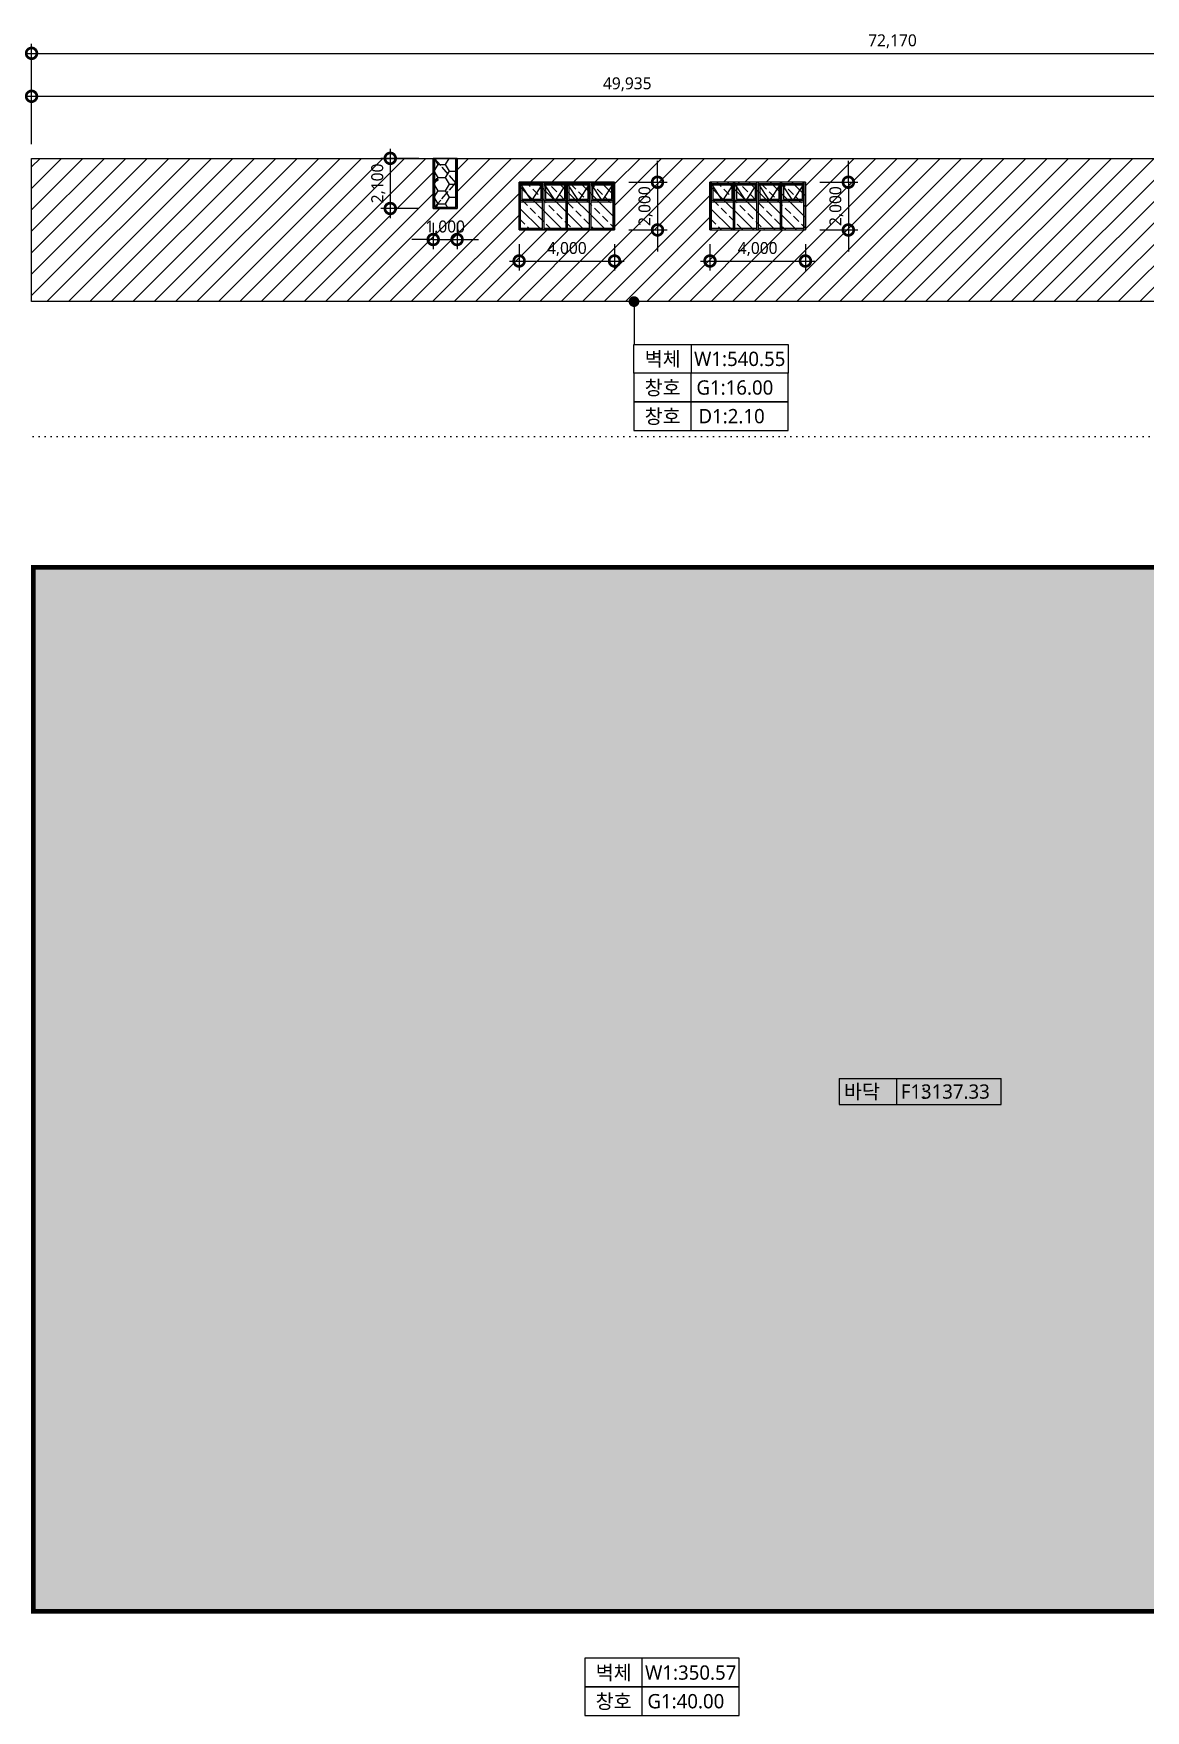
# Model space of a CAD drawing. Header units: millimetres. Extents: x 9300 to 665690, y 4200 to 114736.
# Drawn here: x 41148 to 87753, y 41372 to 111622 of the extents above; entities that cross this region are included whole.
import ezdxf
from ezdxf.enums import TextEntityAlignment as Align

# ---------------------------------------------------------------- set-up
doc = ezdxf.new("R2010")
doc.units = ezdxf.units.MM
doc.header["$LTSCALE"] = 200
for name, pattern in [('CEN-GAUN', [32.2, 30, -1, 0.2, -1]), ('DOT-GAUN', [1.25, 0, -1.25]), ('PHANTOM2', [1.25, 0.625, -0.125, 0.125, -0.125, 0.125, -0.125]), ('XR-ELEV$0$XR02-F23-FS-2-E$0$SK_DASHDOT', [12, 10, -1, 0, -1])]:
    doc.linetypes.add(name, pattern=pattern)
doc.layers.get('DEFPOINTS').update_dxf_attribs({"color": 137})
for name, color, linetype in [('CEN-ETC', 1, 'DOT-GAUN'), ('DIM-INT', 7, 'Continuous'), ('DOOR', 6, 'Continuous'), ('ELE4', 4, 'Continuous'), ('HAT', 8, 'Continuous'), ('SYM-LEAD', 6, 'Continuous'), ('TEXT-NOTE', 6, 'Continuous'), ('WIN', 6, 'Continuous'), ('WIN-OPEN-LINE', 1, 'CEN-GAUN'), ('방화구획(기존 가운건축 계획)', 243, 'Continuous')]:
    doc.layers.add(name, color=color, linetype=linetype)
doc.styles.add('$0$스타일1', font='malgun.ttf')
doc.styles.add('스타일1', font='malgun.ttf')
doc.dimstyles.new('CJA', dxfattribs={"dimscale": 300, "dimtxt": 2.7, "dimasz": 1, "dimexe": 2, "dimexo": 3, "dimgap": 1, "dimtad": 1, "dimdec": 0, "dimzin": 1, "dimdsep": 46, "dimlunit": 6, "dimtxsty": '$0$스타일1', "dimblk": 'CJDOT', "dimcen": 0.09, "dimdle": 1, "dimclrd": 256, "dimclre": 256, "dimclrt": 3, "dimadec": 0, "dimazin": 0, "dimtfac": 1, "dimtdec": 0, "dimtix": 1, "dimtmove": 2, "dimatfit": 3, "dimldrblk": 'CJDOT', "dimfxl": 1, "dimtolj": 1, "dimtzin": 1, "dimarcsym": 0})
doc.dimstyles.new('DIM-QD 1', dxfattribs={"dimtxt": 3, "dimasz": 1.5, "dimexe": 1, "dimexo": 0, "dimgap": 1, "dimtad": 1, "dimdec": 3, "dimdsep": 46, "dimlunit": 6, "dimtxsty": '$0$스타일1', "dimblk1": 'ARCHTICK', "dimblk2": 'ARCHTICK', "dimsah": 1, "dimcen": 0, "dimclrd": 256, "dimclre": 256, "dimclrt": 3, "dimazin": 2, "dimtfac": 1, "dimtdec": 3, "dimtix": 1, "dimtmove": 2, "dimatfit": 3, "dimldrblk": 'ARCHTICK', "dimfxl": 1, "dimtolj": 1, "dimtzin": 0, "dimarcsym": 0})

# ---------------------------------------------------------------- blocks, each defined once
blk = doc.blocks.new('_DotSmall')
at = {"color": 0, "linetype": 'ByBlock', "const_width": 0.5}
blk.add_lwpolyline([(-0.0625, 0, 1), (0.0625, 0, 1)], format="xyb", close=True, dxfattribs=at)
blk = doc.blocks.new('*D14')
at = {"layer": 'DEFPOINTS', "color": 0, "transparency": 16777216}
for p in [(113235, 110793), (41065, 106393), (113235, 106393)]:
    blk.add_point(p, dxfattribs=at)
at = {"layer": 'DIM-INT', "color": 7, "lineweight": -2, "transparency": 16777216}
for p, q in [((41065, 106993), (41065, 111193)), ((113235, 106993), (113235, 111193)), ((40665, 110793), (113635, 110793))]:
    blk.add_line(p, q, dxfattribs=at)
at = {"layer": 'DIM-INT', "color": 7, "lineweight": -2, "transparency": 16777216, "xscale": 900, "yscale": 900, "zscale": 900, "rotation": 180}
blk.add_blockref('_DotSmall', (41065, 110793), dxfattribs=at)
at = {"layer": 'DIM-INT', "color": 7, "lineweight": -2, "transparency": 16777216, "xscale": 900, "yscale": 900, "zscale": 900}
blk.add_blockref('_DotSmall', (113235, 110793), dxfattribs=at)
at = {"layer": 'DIM-INT', "color": 3, "transparency": 16777216, "insert": (77150, 111294), "char_height": 500, "attachment_point": 5, "style": '스타일1'}
blk.add_mtext('\\A1;72,170', dxfattribs=at)
blk = doc.blocks.new('CJDOT')
blk.add_line((-2, 0), (2, 0))
at = {"const_width": 0.5}
blk.add_lwpolyline([(-0.25, 0, 1), (0.25, 0, 1)], format="xyb", close=True, dxfattribs=at)
blk = doc.blocks.new('*D15')
at = {"layer": 'DEFPOINTS', "color": 0, "transparency": 16777216}
for p in [(91000, 108993), (41065, 106393), (91000, 106393)]:
    blk.add_point(p, dxfattribs=at)
at = {"layer": 'DIM-INT', "color": 7, "lineweight": -2, "transparency": 16777216}
for p, q in [((40665, 108993), (91400, 108993)), ((41065, 106993), (41065, 109393)), ((91000, 106993), (91000, 109393))]:
    blk.add_line(p, q, dxfattribs=at)
at = {"layer": 'DIM-INT', "color": 7, "lineweight": -2, "transparency": 16777216, "xscale": 900, "yscale": 900, "zscale": 900, "rotation": 180}
blk.add_blockref('_DotSmall', (41065, 108993), dxfattribs=at)
at = {"layer": 'DIM-INT', "color": 7, "lineweight": -2, "transparency": 16777216, "xscale": 900, "yscale": 900, "zscale": 900}
blk.add_blockref('_DotSmall', (91000, 108993), dxfattribs=at)
at = {"layer": 'DIM-INT', "color": 3, "transparency": 16777216, "insert": (66033, 109493), "char_height": 500, "attachment_point": 5, "style": '스타일1'}
blk.add_mtext('\\A1;49,935', dxfattribs=at)
blk = doc.blocks.new('에너지3')
at = {"layer": 'TEXT-NOTE', "color": 6}
for p, q in [((-5100, 0), (5100, 0)), ((-5100, 0), (-5100, -1650)), ((-1500, 0), (-1500, -1650)), ((5100, -1650), (5100, 0)), ((-5100, -1650), (5100, -1650))]:
    blk.add_line(p, q, dxfattribs=at)
at = {"layer": 'TEXT-NOTE', "color": 3, "style": '스타일1'}
for tag, p in [('바닥', (-4800, -824)), ('F1:', (-1221, -824)), ('000.00', (1147, -824))]:
    blk.add_attdef(tag, text='', height=900, dxfattribs=at).set_placement(p, align=Align.MIDDLE_LEFT)
blk = doc.blocks.new('*D30')
at = {"layer": 'DEFPOINTS', "color": 0, "transparency": 16777216}
for p in [(57900, 106393), (56100, 104293), (57900, 104293)]:
    blk.add_point(p, dxfattribs=at)
at = {"layer": 'DIM-INT', "color": 7, "lineweight": -2, "transparency": 16777216}
for p, q in [((56100, 106793), (56100, 103893)), ((57300, 106393), (55700, 106393)), ((57300, 104293), (55700, 104293))]:
    blk.add_line(p, q, dxfattribs=at)
at = {"layer": 'DIM-INT', "color": 7, "lineweight": -2, "transparency": 16777216, "xscale": 900, "yscale": 900, "zscale": 900}
for p, rotation in [((56100, 106393), 90), ((56100, 104293), 270)]:
    blk.add_blockref('_DotSmall', p, dxfattribs=dict(at, rotation=rotation))
at = {"layer": 'DIM-INT', "color": 3, "transparency": 16777216, "insert": (55598, 105343), "char_height": 500, "attachment_point": 5, "rotation": 90, "style": '스타일1'}
blk.add_mtext('\\A1;2,100', dxfattribs=at)
blk = doc.blocks.new('*D31')
at = {"layer": 'DEFPOINTS', "color": 0, "transparency": 16777216}
for p in [(57900, 104293), (58900, 104293), (58900, 102993)]:
    blk.add_point(p, dxfattribs=at)
at = {"layer": 'DIM-INT', "color": 7, "lineweight": -2, "transparency": 16777216}
for p, q in [((57900, 103693), (57900, 102593)), ((58900, 103693), (58900, 102593)), ((57900, 102993), (57000, 102993)), ((57900, 102993), (58900, 102993)), ((58900, 102993), (59800, 102993))]:
    blk.add_line(p, q, dxfattribs=at)
at = {"layer": 'DIM-INT', "color": 7, "lineweight": -2, "transparency": 16777216, "xscale": 900, "yscale": 900, "zscale": 900}
blk.add_blockref('_DotSmall', (57900, 102993), dxfattribs=at)
at = {"layer": 'DIM-INT', "color": 7, "lineweight": -2, "transparency": 16777216, "xscale": 900, "yscale": 900, "zscale": 900, "rotation": 180}
blk.add_blockref('_DotSmall', (58900, 102993), dxfattribs=at)
at = {"layer": 'DIM-INT', "color": 3, "transparency": 16777216, "insert": (58400, 103494), "char_height": 500, "attachment_point": 5, "style": '스타일1'}
blk.add_mtext('\\A1;1,000', dxfattribs=at)
blk = doc.blocks.new('SECTION ROOM NAME')
at = {"layer": 'TEXT-NOTE', "color": 6}
for p, q in [((-261, 0), (1769, 0)), ((1769, 0), (1769, -600)), ((1769, -600), (-261, -600))]:
    blk.add_line(p, q, dxfattribs=at)
blk.add_lwpolyline([(-1461, 0), (-261, 0), (-261, -600), (-1461, -600)], close=True, dxfattribs=at)
at = {"layer": 'TEXT-NOTE', "color": 3, "style": '스타일1'}
for tag, p in [('101', (-908, -298)), ('실명', (754, -341))]:
    blk.add_attdef(tag, text='', height=300, dxfattribs=at).set_placement(p, align=Align.MIDDLE)
blk = doc.blocks.new('_ARCHTICK')
at = {"color": 0, "linetype": 'ByBlock', "const_width": 0.15}
blk.add_lwpolyline([(-0.5, -0.5), (0.5, 0.5)], dxfattribs=at)
blk = doc.blocks.new('*D65')
at = {"layer": 'DEFPOINTS', "color": 0, "transparency": 16777216}
for p in [(65500, 105393), (65500, 103393), (67300, 103393)]:
    blk.add_point(p, dxfattribs=at)
at = {"layer": 'DIM-INT', "color": 7, "lineweight": -2, "transparency": 16777216}
for p, q in [((67300, 105393), (67300, 106293)), ((66100, 105393), (67700, 105393)), ((67300, 105393), (67300, 103393)), ((66100, 103393), (67700, 103393)), ((67300, 103393), (67300, 102493))]:
    blk.add_line(p, q, dxfattribs=at)
at = {"layer": 'DIM-INT', "color": 7, "lineweight": -2, "transparency": 16777216, "xscale": 900, "yscale": 900, "zscale": 900}
for p, rotation in [((67300, 105393), 270), ((67300, 103393), 90)]:
    blk.add_blockref('_DotSmall', p, dxfattribs=dict(at, rotation=rotation))
at = {"layer": 'DIM-INT', "color": 3, "transparency": 16777216, "insert": (66800, 104393), "char_height": 500, "attachment_point": 5, "rotation": 90, "style": '스타일1'}
blk.add_mtext('\\A1;2,000', dxfattribs=at)
blk = doc.blocks.new('*D66')
at = {"layer": 'DEFPOINTS', "color": 0, "transparency": 16777216}
for p in [(61500, 103393), (65500, 103393), (65500, 102093)]:
    blk.add_point(p, dxfattribs=at)
at = {"layer": 'DIM-INT', "color": 7, "lineweight": -2, "transparency": 16777216}
for p, q in [((61500, 102793), (61500, 101693)), ((65500, 102793), (65500, 101693)), ((61100, 102093), (65900, 102093))]:
    blk.add_line(p, q, dxfattribs=at)
at = {"layer": 'DIM-INT', "color": 7, "lineweight": -2, "transparency": 16777216, "xscale": 900, "yscale": 900, "zscale": 900, "rotation": 180}
blk.add_blockref('_DotSmall', (61500, 102093), dxfattribs=at)
at = {"layer": 'DIM-INT', "color": 7, "lineweight": -2, "transparency": 16777216, "xscale": 900, "yscale": 900, "zscale": 900}
blk.add_blockref('_DotSmall', (65500, 102093), dxfattribs=at)
at = {"layer": 'DIM-INT', "color": 3, "transparency": 16777216, "insert": (63500, 102593), "char_height": 500, "attachment_point": 5, "style": '스타일1'}
blk.add_mtext('\\A1;4,000', dxfattribs=at)
blk = doc.blocks.new('window4000')
at = {"color": 6}
blk.add_wipeout([(68660, -72455), (64660, -72455), (64660, -74455), (68660, -74455)], dxfattribs=at).dxf.layer = 'WIN'
at = {"layer": 'WIN', "color": 6}
for p, q in [((64720, -72455), (64720, -74455)), ((64720, -72515), (65645, -72515)), ((65645, -72455), (65645, -74455)), ((65705, -72455), (65705, -74455)), ((65705, -72515), (66630, -72515)), ((66630, -72455), (66630, -74455)), ((66690, -72455), (66690, -74455)), ((66690, -72515), (67615, -72515)), ((67615, -72455), (67615, -74455)), ((67675, -72455), (67675, -74455)), ((67675, -72515), (68600, -72515)), ((68600, -72455), (68600, -74455)), ((64720, -73625), (65645, -73625)), ((64720, -73685), (65645, -73685)), ((65705, -73625), (66630, -73625)), ((65705, -73685), (66630, -73685)), ((66690, -73625), (67615, -73625)), ((66690, -73685), (67615, -73685)), ((67675, -73625), (68600, -73625)), ((67675, -73685), (68600, -73685)), ((64720, -74395), (65645, -74395)), ((65705, -74395), (66630, -74395)), ((66690, -74395), (67615, -74395)), ((67675, -74395), (68600, -74395))]:
    blk.add_line(p, q, dxfattribs=at)
blk.add_lwpolyline([(68660, -72455), (64660, -72455), (64660, -74455), (68660, -74455)], close=True, dxfattribs=at)
at = {"layer": 'WIN', "color": 5}
for points in [[(64780, -74335), (65585, -74335), (65585, -73745), (64780, -73745)], [(65765, -74335), (66570, -74335), (66570, -73745), (65765, -73745)], [(66750, -74335), (67555, -74335), (67555, -73745), (66750, -73745)], [(67735, -74335), (68540, -74335), (68540, -73745), (67735, -73745)]]:
    blk.add_lwpolyline(points, close=True, dxfattribs=at)
at = {"layer": 'WIN-OPEN-LINE'}
for p, q in [((64720, -74395), (65182, -73685)), ((65182, -73685), (65645, -74395)), ((65705, -74395), (66168, -73685)), ((66168, -73685), (66630, -74395)), ((66690, -74395), (67152, -73685)), ((67152, -73685), (67615, -74395)), ((67675, -74395), (68138, -73685)), ((68138, -73685), (68600, -74395))]:
    blk.add_line(p, q, dxfattribs=at)
blk = doc.blocks.new('*D68')
at = {"layer": 'DEFPOINTS', "color": 0, "transparency": 16777216}
for p in [(73500, 105393), (73500, 103393), (75300, 103393)]:
    blk.add_point(p, dxfattribs=at)
at = {"layer": 'DIM-INT', "color": 7, "lineweight": -2, "transparency": 16777216}
for p, q in [((75300, 105393), (75300, 106293)), ((74100, 105393), (75700, 105393)), ((75300, 105393), (75300, 103393)), ((74100, 103393), (75700, 103393)), ((75300, 103393), (75300, 102493))]:
    blk.add_line(p, q, dxfattribs=at)
at = {"layer": 'DIM-INT', "color": 7, "lineweight": -2, "transparency": 16777216, "xscale": 900, "yscale": 900, "zscale": 900}
for p, rotation in [((75300, 105393), 270), ((75300, 103393), 90)]:
    blk.add_blockref('_DotSmall', p, dxfattribs=dict(at, rotation=rotation))
at = {"layer": 'DIM-INT', "color": 3, "transparency": 16777216, "insert": (74800, 104393), "char_height": 500, "attachment_point": 5, "rotation": 90, "style": '스타일1'}
blk.add_mtext('\\A1;2,000', dxfattribs=at)
blk = doc.blocks.new('*D69')
at = {"layer": 'DEFPOINTS', "color": 0, "transparency": 16777216}
for p in [(69500, 103393), (73500, 103393), (73500, 102093)]:
    blk.add_point(p, dxfattribs=at)
at = {"layer": 'DIM-INT', "color": 7, "lineweight": -2, "transparency": 16777216}
for p, q in [((69500, 102793), (69500, 101693)), ((73500, 102793), (73500, 101693)), ((69100, 102093), (73900, 102093))]:
    blk.add_line(p, q, dxfattribs=at)
at = {"layer": 'DIM-INT', "color": 7, "lineweight": -2, "transparency": 16777216, "xscale": 900, "yscale": 900, "zscale": 900, "rotation": 180}
blk.add_blockref('_DotSmall', (69500, 102093), dxfattribs=at)
at = {"layer": 'DIM-INT', "color": 7, "lineweight": -2, "transparency": 16777216, "xscale": 900, "yscale": 900, "zscale": 900}
blk.add_blockref('_DotSmall', (73500, 102093), dxfattribs=at)
at = {"layer": 'DIM-INT', "color": 3, "transparency": 16777216, "insert": (71500, 102593), "char_height": 500, "attachment_point": 5, "style": '스타일1'}
blk.add_mtext('\\A1;4,000', dxfattribs=at)

msp = doc.modelspace()

# ---------------------------------------------------------------- hatches: boundary and pattern name
at = {"layer": 'HAT'}
h = msp.add_hatch(dxfattribs=at)
h.set_pattern_fill('ANSI31', color=251, scale=200)
h.set_pattern_definition([(45, (3e-11, -31121.2), (-449.0128, 449.0128), [])])
h.paths.add_polyline_path([(113235, 106392.7), (91000, 106392.7), (58900, 106392.7), (58900, 104292.7), (57900, 104292.7), (57900, 106392.7), (41065, 106392.7), (41065, 100392.7), (91000, 100392.7), (91000, 94742.7), (113235, 94742.7)])
h.paths.add_polyline_path([(73500, 103392.7), (69500, 103392.7), (69500, 105392.7), (73500, 105392.7)], flags=16)
h.paths.add_polyline_path([(65500, 103392.7), (61500, 103392.7), (61500, 105392.7), (65500, 105392.7)], flags=16)
h = msp.add_hatch(dxfattribs=at)
h.set_pattern_fill('HONEY', color=256, scale=100, double=1)
h.paths.add_polyline_path([(57900, 106392.7), (58900, 106392.7), (58900, 104292.7), (57900, 104292.7)])
h = msp.add_hatch(dxfattribs=at)
h.set_pattern_fill('CROSS,_O', color=256, scale=80)
h.set_pattern_definition([(0, (1120.8, 97044.8), (508, 508), [254, -762]), (90, (1247.8, 96917.8), (-508, 508), [254, -762])])
h.paths.add_polyline_path([(112885, 74353.3), (112885, 75505.8), (113192.5, 75505.8), (113192.5, 89240.8), (41157.5, 89240.8), (41157.5, 45505.8), (113192.5, 45505.8), (113192.5, 59775.8), (112885, 59775.8), (112885, 67903.3)])

# ---------------------------------------------------------------- linework, layer by layer
at = {"layer": 'CEN-ETC', "linetype": 'DOT-GAUN'}
msp.add_line((41132.5, 94742.7), (91000, 94742.7), dxfattribs=at)
at = {"layer": 'DOOR'}
for q in [(57900, 106392.7), (58900, 104292.7)]:
    msp.add_line((57900, 104292.7), q, dxfattribs=at)
at = {"layer": 'DOOR', "ltscale": 100}
for p, q in [((57975, 105492.7), (58125, 105492.7)), ((58050, 105417.7), (58050, 105568.3))]:
    msp.add_line(p, q, dxfattribs=at)
at = {"layer": 'DOOR', "color": 3}
msp.add_lwpolyline([(57900, 104292.7), (58900, 104292.7), (58900, 106392.7), (57900, 106392.7), (57900, 104292.7)], dxfattribs=at)
at = {"layer": 'DOOR'}
msp.add_lwpolyline([(57950, 104342.7), (58850, 104342.7), (58850, 106392.7), (57950, 106392.7)], close=True, dxfattribs=at)
at = {"layer": 'DOOR', "linetype": 'XR-ELEV$0$XR02-F23-FS-2-E$0$SK_DASHDOT', "ltscale": 0.2}
msp.add_lwpolyline([(57950, 104342.7), (58850, 105368.1), (57950, 106392.7)], dxfattribs=at)
at = {"layer": 'DOOR', "ltscale": 100}
msp.add_circle((58050, 105493.3), 37.5, dxfattribs=at)
at = {"layer": 'ELE4', "color": 2, "ltscale": 1.2}
for points in [[(57900, 106392.7), (58900, 106392.7), (58900, 104292.7), (57900, 104292.7)], [(69500, 105392.7), (73500, 105392.7), (73500, 103392.7), (69500, 103392.7)]]:
    msp.add_lwpolyline(points, close=True, dxfattribs=at)
at = {"layer": '방화구획(기존 가운건축 계획)', "color": 2, "linetype": 'PHANTOM2', "ltscale": 6, "const_width": 200}
msp.add_lwpolyline([(112866.8, 74373.5), (112866.8, 75526), (113174.3, 75526), (113174.3, 89261), (41139.3, 89261), (41139.3, 45526), (113174.3, 45526), (113174.3, 59796), (112866.8, 59796), (112866.8, 67923.5)], dxfattribs=at)

# ---------------------------------------------------------------- block references
at = {"layer": 'ELE4'}
ref = msp.add_blockref('에너지3', (78312.5, 67848), dxfattribs=dict(at, xscale=0.6653810018296882, yscale=0.6653810018296882, zscale=0.6653810018296882))
ref.add_attrib('000.00', '       3137.33', dxfattribs={"layer": 'TEXT-NOTE', "color": 3, "height": 598.843, "style": '스타일1'}).set_placement((79075.5, 67299.4), align=Align.MIDDLE_CENTER)
ref.add_attrib('F1:', 'F1:', dxfattribs={"layer": 'TEXT-NOTE', "color": 3, "height": 598.84, "style": '스타일1'}).set_placement((77500, 67299.4), align=Align.MIDDLE_LEFT)
ref.add_attrib('바닥', '바닥', dxfattribs={"layer": 'TEXT-NOTE', "color": 3, "height": 598.84, "style": '스타일1'}).set_placement((75118.7, 67299.4), align=Align.MIDDLE_LEFT)
at = {"layer": 'TEXT-NOTE'}
ref = msp.add_blockref('SECTION ROOM NAME', (69237.6, 98592.8), dxfattribs=dict(at, xscale=2, yscale=2, zscale=2))
ref.add_attrib('101', '벽체', dxfattribs={"color": 3, "height": 600, "style": '스타일1'}).set_placement((67516.3, 97992.8), align=Align.MIDDLE)
ref.add_attrib('실명', 'W1:540.55', dxfattribs={"color": 3, "height": 600, "style": '스타일1'}).set_placement((70745.7, 97992.8), align=Align.MIDDLE)
ref = msp.add_blockref('SECTION ROOM NAME', (69237.6, 96192.8), dxfattribs=dict(at, xscale=-2, yscale=2, zscale=2, rotation=180))
ref.add_attrib('101', '창호', dxfattribs={"color": 3, "height": 600, "style": '스타일1'}).set_placement((67516.3, 96792.8), align=Align.MIDDLE)
ref.add_attrib('실명', 'G1:16.00  ', dxfattribs={"color": 3, "height": 600, "style": '스타일1'}).set_placement((70745.7, 96792.8), align=Align.MIDDLE)
ref = msp.add_blockref('SECTION ROOM NAME', (69237.6, 94992.8), dxfattribs=dict(at, xscale=-2, yscale=2, zscale=2, rotation=180))
ref.add_attrib('101', '창호', dxfattribs={"color": 3, "height": 600, "style": '스타일1'}).set_placement((67516.3, 95592.8), align=Align.MIDDLE)
ref.add_attrib('실명', 'D1:2.10  ', dxfattribs={"color": 3, "height": 600, "style": '스타일1'}).set_placement((70610.2, 95592.8), align=Align.MIDDLE)
ref = msp.add_blockref('SECTION ROOM NAME', (67183.5, 42358.7), dxfattribs=dict(at, xscale=-2, yscale=2, zscale=2, rotation=180))
ref.add_attrib('101', '벽체', dxfattribs={"color": 3, "height": 600, "style": '스타일1'}).set_placement((65462.1, 42958.7), align=Align.MIDDLE)
ref.add_attrib('실명', 'W1:350.57', dxfattribs={"color": 3, "height": 600, "style": '스타일1'}).set_placement((68691.6, 42958.7), align=Align.MIDDLE)
ref = msp.add_blockref('SECTION ROOM NAME', (67183.5, 41158.7), dxfattribs=dict(at, xscale=-2, yscale=2, zscale=2, rotation=180))
ref.add_attrib('101', '창호', dxfattribs={"color": 3, "height": 600, "style": '스타일1'}).set_placement((65462.1, 41758.7), align=Align.MIDDLE)
ref.add_attrib('실명', 'G1:40.00  ', dxfattribs={"color": 3, "height": 600, "style": '스타일1'}).set_placement((68691.6, 41758.7), align=Align.MIDDLE)

# ---------------------------------------------------------------- dimensions: what is measured, and where the dimension line sits
at = {"layer": 'DIM-INT'}
for base, p1, p2, angle, override, picture, middle in [((113235, 110792.7), (41065, 106392.7), (113235, 106392.7), 180, {"dimscale": 200, "dimtxt": 2.5, "dimasz": 4.5, "dimtxsty": '스타일1', "dimblk1": 'DotSmall', "dimblk2": 'DotSmall', "dimsah": 1, "dimdle": 2, "dimclrd": 7, "dimclre": 7}, '*D14', (77150, 111294.3)), ((91000, 108992.7), (41065, 106392.7), (91000, 106392.7), 180, {"dimscale": 200, "dimtxt": 2.5, "dimasz": 4.5, "dimtxsty": '스타일1', "dimblk1": 'DotSmall', "dimblk2": 'DotSmall', "dimsah": 1, "dimdle": 2, "dimclrd": 7, "dimclre": 7}, '*D15', (66032.5, 109492.9)), ((56100, 104292.7), (57900, 106392.7), (57900, 104292.7), 90, {"dimscale": 200, "dimtxt": 2.5, "dimasz": 4.5, "dimlunit": 6, "dimtxsty": '스타일1', "dimblk1": 'DotSmall', "dimblk2": 'DotSmall', "dimsah": 1, "dimdle": 2, "dimclrd": 7, "dimclre": 7}, '*D30', (55598.4, 105342.7)), ((75300, 103392.7), (73500, 105392.7), (73500, 103392.7), 90, {"dimscale": 200, "dimtxt": 2.5, "dimasz": 4.5, "dimlunit": 6, "dimtxsty": '스타일1', "dimblk1": 'DotSmall', "dimblk2": 'DotSmall', "dimsah": 1, "dimdle": 2, "dimclrd": 7, "dimclre": 7}, '*D68', (74799.7, 104392.7)), ((58900, 102992.7), (57900, 104292.7), (58900, 104292.7), 180, {"dimscale": 200, "dimtxt": 2.5, "dimasz": 4.5, "dimlunit": 6, "dimtxsty": '스타일1', "dimblk1": 'DotSmall', "dimblk2": 'DotSmall', "dimsah": 1, "dimdle": 2, "dimclrd": 7, "dimclre": 7}, '*D31', (58400, 103494.3)), ((73500, 102092.7), (69500, 103392.7), (73500, 103392.7), 180, {"dimscale": 200, "dimtxt": 2.5, "dimasz": 4.5, "dimlunit": 6, "dimtxsty": '스타일1', "dimblk1": 'DotSmall', "dimblk2": 'DotSmall', "dimsah": 1, "dimdle": 2, "dimclrd": 7, "dimclre": 7}, '*D69', (71500, 102592.9))]:
    dim = msp.add_linear_dim(base=base, p1=p1, p2=p2, angle=angle, dimstyle='CJA', override=override, dxfattribs=at)
    dim.commit()
    dim.dimension.update_dxf_attribs({"geometry": picture, "text_midpoint": middle})

# ---------------------------------------------------------------- leaders
at = {"layer": 'SYM-LEAD'}
msp.add_leader([(66316.3, 100392.7), (66316.3, 98618.7), (66316.3, 98592.8)], dimstyle='DIM-QD 1', override={"dimscale": 300, "dimasz": 1.5, "dimtad": 0, "dimclrd": 6, "dimldrblk": 'DOT'}, dxfattribs=at)

# ---------------------------------------------------------------- next in the draw order: block references
at = {"rotation": 180}
msp.add_blockref('window4000', (130160, 30937.6), dxfattribs=at)

# ---------------------------------------------------------------- next in the draw order: hatches: boundary and pattern name
at = {"layer": 'HAT'}
h = msp.add_hatch(dxfattribs=at)
h.set_pattern_fill('BRASS,_O', color=256, scale=100, angle=135)
h.set_pattern_definition([(135, (-1e-11, -11982.75), (-449.0128, -449.0128), []), (135, (-224.5, -12207.26), (-449.0128, -449.0128), [317.5, -158.75])])
h.paths.add_polyline_path([(65500, 105392.7), (61500, 105392.7), (61500, 103392.7), (65500, 103392.7)])

# ---------------------------------------------------------------- next in the draw order: linework, layer by layer
at = {"layer": 'ELE4', "color": 2, "ltscale": 1.2}
msp.add_lwpolyline([(58900, 106392.7), (91000, 106392.7), (113235, 106392.7), (113235, 94742.7), (91000, 94742.7), (91000, 100392.7), (41065, 100392.7), (41065, 106392.7), (57900, 106392.7), (57900, 104292.7), (58900, 104292.7), (58900, 106392.7)], dxfattribs=at)
for points in [[(61500, 105392.7), (65500, 105392.7), (65500, 103392.7), (61500, 103392.7)], [(61500, 103392.7), (65500, 103392.7), (65500, 105392.7), (61500, 105392.7)]]:
    msp.add_lwpolyline(points, close=True, dxfattribs=at)

# ---------------------------------------------------------------- next in the draw order: dimensions: what is measured, and where the dimension line sits
at = {"layer": 'DIM-INT'}
for base, p1, angle, picture, middle in [((67300, 103392.7), (65500, 105392.7), 90, '*D65', (66799.7, 104392.7)), ((65500, 102092.7), (61500, 103392.7), 180, '*D66', (63500, 102592.9))]:
    dim = msp.add_linear_dim(base=base, p1=p1, p2=(65500, 103392.7), angle=angle, dimstyle='CJA', override={"dimscale": 200, "dimtxt": 2.5, "dimasz": 4.5, "dimlunit": 6, "dimtxsty": '스타일1', "dimblk1": 'DotSmall', "dimblk2": 'DotSmall', "dimsah": 1, "dimdle": 2, "dimclrd": 7, "dimclre": 7}, dxfattribs=at)
    dim.commit()
    dim.dimension.update_dxf_attribs({"geometry": picture, "text_midpoint": middle})

# ---------------------------------------------------------------- next in the draw order: block references
at = {"rotation": 180}
msp.add_blockref('window4000', (138160, 30937.6), dxfattribs=at)

# ---------------------------------------------------------------- next in the draw order: hatches: boundary and pattern name
at = {"layer": 'HAT'}
h = msp.add_hatch(dxfattribs=at)
h.set_pattern_fill('BRASS,_O', color=256, scale=100, angle=135)
h.set_pattern_definition([(135, (8000, -11982.75), (-449.0128, -449.0128), []), (135, (7775.5, -12207.26), (-449.0128, -449.0128), [317.5, -158.75])])
h.paths.add_polyline_path([(73500, 105392.7), (69500, 105392.7), (69500, 103392.7), (73500, 103392.7)])

# ---------------------------------------------------------------- next in the draw order: linework, layer by layer
at = {"layer": 'ELE4', "color": 2, "ltscale": 1.2}
msp.add_lwpolyline([(69500, 103392.7), (73500, 103392.7), (73500, 105392.7), (69500, 105392.7)], close=True, dxfattribs=at)

doc.saveas('drawing.dxf')
